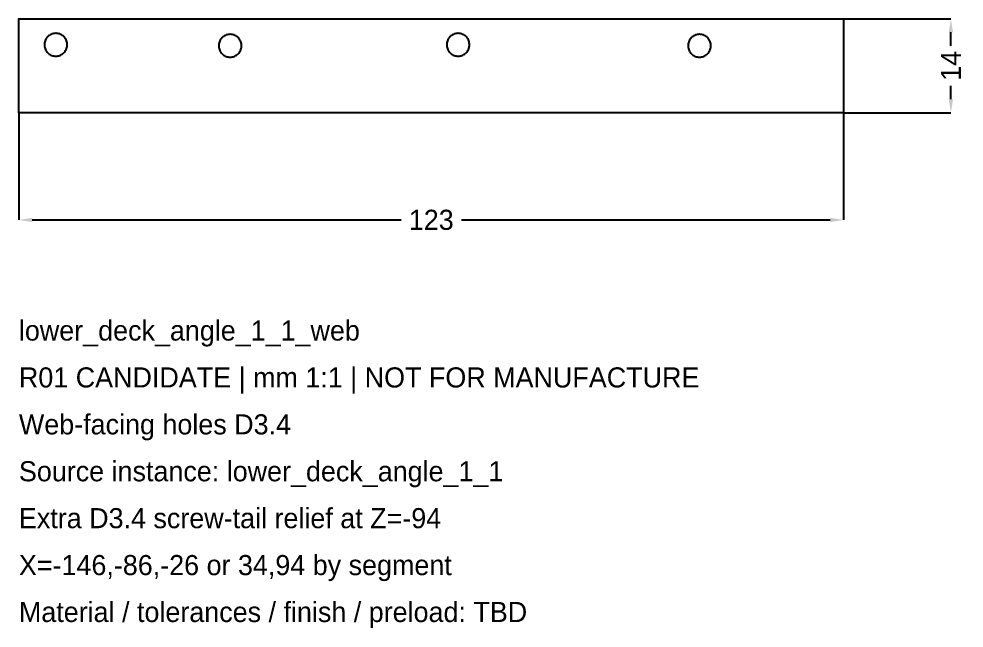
# Model space of a CAD drawing. Header units: millimetres. Extents: x 0 to 1322, y -1284 to 196.
# Drawn here: x 480 to 621, y -476.9 to -386 of the extents above; entities that cross this region are included whole.
import ezdxf

# ---------------------------------------------------------------- set-up
doc = ezdxf.new("R2010")
doc.units = ezdxf.units.MM
for name, color, linetype in [('REFERENCE_DIMENSIONS', 2, 'Continuous'), ('REFERENCE_GEOMETRY', 7, 'Continuous'), ('REFERENCE_NOTES', 3, 'Continuous')]:
    doc.layers.add(name, color=color, linetype=linetype)
doc.dimstyles.get("Standard").update_dxf_attribs({"dimtxt": 2.5, "dimasz": 2.5, "dimexe": 1.25, "dimexo": 0.625, "dimtad": 1, "dimcen": 2.5, "dimazin": 3, "dimtfac": 1, "dimtmove": 0, "dimatfit": 3})

# ---------------------------------------------------------------- blocks, each defined once
blk = doc.blocks.new('_CLOSEDFILLED')
at = {"color": 0, "linetype": 'BYBLOCK'}
blk.add_solid([(-1, 0.164), (0, 0), (-1, -0.164)], dxfattribs=at)
blk = doc.blocks.new('*D9')
for p, q in [((480, -400), (480, -416)), ((603, -400), (603, -416)), ((482, -416), (537, -416)), ((546, -416), (601, -416))]:
    blk.add_line(p, q)
at = {"layer": 'Defpoints'}
for p in [(480, -400), (603, -400), (480, -416)]:
    blk.add_point(p, dxfattribs=at)
at = {"layer": 'REFERENCE_DIMENSIONS', "xscale": 2, "yscale": 2, "rotation": 180}
blk.add_blockref('_CLOSEDFILLED', (480, -416), dxfattribs=at)
at = {"layer": 'REFERENCE_DIMENSIONS', "xscale": 2, "yscale": 2}
blk.add_blockref('_CLOSEDFILLED', (603, -416), dxfattribs=at)
at = {"layer": 'REFERENCE_DIMENSIONS', "insert": (541.5, -416), "char_height": 3, "attachment_point": 5}
blk.add_mtext('123', dxfattribs=at)
blk = doc.blocks.new('*D10')
for p, q in [((603, -386), (619, -386)), ((619, -390), (619, -388)), ((619, -398), (619, -396)), ((603, -400), (619, -400))]:
    blk.add_line(p, q)
at = {"layer": 'Defpoints'}
for p in [(603, -386), (603, -400), (619, -400)]:
    blk.add_point(p, dxfattribs=at)
at = {"layer": 'REFERENCE_DIMENSIONS', "xscale": 2, "yscale": 2}
for p, rotation in [((619, -386), 90), ((619, -400), 270)]:
    blk.add_blockref('_CLOSEDFILLED', p, dxfattribs=dict(at, rotation=rotation))
at = {"layer": 'REFERENCE_DIMENSIONS', "insert": (619, -393), "char_height": 3, "attachment_point": 5, "rotation": 90}
blk.add_mtext('14', dxfattribs=at)

msp = doc.modelspace()

# ---------------------------------------------------------------- linework, layer by layer
at = {"layer": 'REFERENCE_GEOMETRY'}
for points in [[(603, -400), (602.75, -400), (602.5, -400), (602.25, -400), (602, -400), (601.75, -400), (601.5, -400), (601.25, -400), (601, -400), (600.75, -400), (600.5, -400), (600.25, -400), (600, -400), (599.75, -400), (599.5, -400), (599.25, -400), (599, -400), (598.75, -400), (598.5, -400), (598.25, -400), (598, -400), (597.75, -400), (597.5, -400), (597.25, -400), (597, -400), (596.75, -400), (596.5, -400), (596.25, -400), (596, -400), (595.75, -400), (595.5, -400), (595.25, -400), (595, -400), (594.75, -400), (594.5, -400), (594.25, -400), (594, -400), (593.75, -400), (593.5, -400), (593.25, -400), (593, -400), (592.75, -400), (592.5, -400), (592.25, -400), (592, -400), (591.75, -400), (591.5, -400), (591.25, -400), (591, -400), (590.75, -400), (590.5, -400), (590.25, -400), (590, -400), (589.75, -400), (589.5, -400), (589.25, -400), (589, -400), (588.75, -400), (588.5, -400), (588.25, -400), (588, -400), (587.75, -400), (587.5, -400), (587.25, -400), (587, -400), (586.75, -400), (586.5, -400), (586.25, -400), (586, -400), (585.75, -400), (585.5, -400), (585.25, -400), (585, -400), (584.75, -400), (584.5, -400), (584.25, -400), (584, -400), (583.75, -400), (583.5, -400), (583.25, -400), (583, -400), (582.75, -400), (582.5, -400), (582.25, -400), (582, -400), (581.75, -400), (581.5, -400), (581.25, -400), (581, -400), (580.75, -400), (580.5, -400), (580.25, -400), (580, -400), (579.75, -400), (579.5, -400), (579.25, -400), (579, -400), (578.75, -400), (578.5, -400), (578.25, -400), (578, -400), (577.75, -400), (577.5, -400), (577.25, -400), (577, -400), (576.75, -400), (576.5, -400), (576.25, -400), (576, -400), (575.75, -400), (575.5, -400), (575.25, -400), (575, -400), (574.75, -400), (574.5, -400), (574.25, -400), (574, -400), (573.75, -400), (573.5, -400), (573.25, -400), (573, -400), (572.75, -400), (572.5, -400), (572.25, -400), (572, -400), (571.75, -400), (571.5, -400), (571.25, -400), (571, -400), (570.75, -400), (570.5, -400), (570.25, -400), (570, -400), (569.75, -400), (569.5, -400), (569.25, -400), (569, -400), (568.75, -400), (568.5, -400), (568.25, -400), (568, -400), (567.75, -400), (567.5, -400), (567.25, -400), (567, -400), (566.75, -400), (566.5, -400), (566.25, -400), (566, -400), (565.75, -400), (565.5, -400), (565.25, -400), (565, -400), (564.75, -400), (564.5, -400), (564.25, -400), (564, -400), (563.75, -400), (563.5, -400), (563.25, -400), (563, -400), (562.75, -400), (562.5, -400), (562.25, -400), (562, -400), (561.75, -400), (561.5, -400), (561.25, -400), (561, -400), (560.75, -400), (560.5, -400), (560.25, -400), (560, -400), (559.75, -400), (559.5, -400), (559.25, -400), (559, -400), (558.75, -400), (558.5, -400), (558.25, -400), (558, -400), (557.75, -400), (557.5, -400), (557.25, -400), (557, -400), (556.75, -400), (556.5, -400), (556.25, -400), (556, -400), (555.75, -400), (555.5, -400), (555.25, -400), (555, -400), (554.75, -400), (554.5, -400), (554.25, -400), (554, -400), (553.75, -400), (553.5, -400), (553.25, -400), (553, -400), (552.75, -400), (552.5, -400), (552.25, -400), (552, -400), (551.75, -400), (551.5, -400), (551.25, -400), (551, -400), (550.75, -400), (550.5, -400), (550.25, -400), (550, -400), (549.75, -400), (549.5, -400), (549.25, -400), (549, -400), (548.75, -400), (548.5, -400), (548.25, -400), (548, -400), (547.75, -400), (547.5, -400), (547.25, -400), (547, -400), (546.75, -400), (546.5, -400), (546.25, -400), (546, -400), (545.75, -400), (545.5, -400), (545.25, -400), (545, -400), (544.75, -400), (544.5, -400), (544.25, -400), (544, -400), (543.75, -400), (543.5, -400), (543.25, -400), (543, -400), (542.75, -400), (542.5, -400), (542.25, -400), (542, -400), (541.75, -400), (541.5, -400), (541.25, -400), (541, -400), (540.75, -400), (540.5, -400), (540.25, -400), (540, -400), (539.75, -400), (539.5, -400), (539.25, -400), (539, -400), (538.75, -400), (538.5, -400), (538.25, -400), (538, -400), (537.75, -400), (537.5, -400), (537.25, -400), (537, -400), (536.75, -400), (536.5, -400), (536.25, -400), (536, -400), (535.75, -400), (535.5, -400), (535.25, -400), (535, -400), (534.75, -400), (534.5, -400), (534.25, -400), (534, -400), (533.75, -400), (533.5, -400), (533.25, -400), (533, -400), (532.75, -400), (532.5, -400), (532.25, -400), (532, -400), (531.75, -400), (531.5, -400), (531.25, -400), (531, -400), (530.75, -400), (530.5, -400), (530.25, -400), (530, -400), (529.75, -400), (529.5, -400), (529.25, -400), (529, -400), (528.75, -400), (528.5, -400), (528.25, -400), (528, -400), (527.75, -400), (527.5, -400), (527.25, -400), (527, -400), (526.75, -400), (526.5, -400), (526.25, -400), (526, -400), (525.75, -400), (525.5, -400), (525.25, -400), (525, -400), (524.75, -400), (524.5, -400), (524.25, -400), (524, -400), (523.75, -400), (523.5, -400), (523.25, -400), (523, -400), (522.75, -400), (522.5, -400), (522.25, -400), (522, -400), (521.75, -400), (521.5, -400), (521.25, -400), (521, -400), (520.75, -400), (520.5, -400), (520.25, -400), (520, -400), (519.75, -400), (519.5, -400), (519.25, -400), (519, -400), (518.75, -400), (518.5, -400), (518.25, -400), (518, -400), (517.75, -400), (517.5, -400), (517.25, -400), (517, -400), (516.75, -400), (516.5, -400), (516.25, -400), (516, -400), (515.75, -400), (515.5, -400), (515.25, -400), (515, -400), (514.75, -400), (514.5, -400), (514.25, -400), (514, -400), (513.75, -400), (513.5, -400), (513.25, -400), (513, -400), (512.75, -400), (512.5, -400), (512.25, -400), (512, -400), (511.75, -400), (511.5, -400), (511.25, -400), (511, -400), (510.75, -400), (510.5, -400), (510.25, -400), (510, -400), (509.75, -400), (509.5, -400), (509.25, -400), (509, -400), (508.75, -400), (508.5, -400), (508.25, -400), (508, -400), (507.75, -400), (507.5, -400), (507.25, -400), (507, -400), (506.75, -400), (506.5, -400), (506.25, -400), (506, -400), (505.75, -400), (505.5, -400), (505.25, -400), (505, -400), (504.75, -400), (504.5, -400), (504.25, -400), (504, -400), (503.75, -400), (503.5, -400), (503.25, -400), (503, -400), (502.75, -400), (502.5, -400), (502.25, -400), (502, -400), (501.75, -400), (501.5, -400), (501.25, -400), (501, -400), (500.75, -400), (500.5, -400), (500.25, -400), (500, -400), (499.75, -400), (499.5, -400), (499.25, -400), (499, -400), (498.75, -400), (498.5, -400), (498.25, -400), (498, -400), (497.75, -400), (497.5, -400), (497.25, -400), (497, -400), (496.75, -400), (496.5, -400), (496.25, -400), (496, -400), (495.75, -400), (495.5, -400), (495.25, -400), (495, -400), (494.75, -400), (494.5, -400), (494.25, -400), (494, -400), (493.75, -400), (493.5, -400), (493.25, -400), (493, -400), (492.75, -400), (492.5, -400), (492.25, -400), (492, -400), (491.75, -400), (491.5, -400), (491.25, -400), (491, -400), (490.75, -400), (490.5, -400), (490.25, -400), (490, -400), (489.75, -400), (489.5, -400), (489.25, -400), (489, -400), (488.75, -400), (488.5, -400), (488.25, -400), (488, -400), (487.75, -400), (487.5, -400), (487.25, -400), (487, -400), (486.75, -400), (486.5, -400), (486.25, -400), (486, -400), (485.75, -400), (485.5, -400), (485.25, -400), (485, -400), (484.75, -400), (484.5, -400), (484.25, -400), (484, -400), (483.75, -400), (483.5, -400), (483.25, -400), (483, -400), (482.75, -400), (482.5, -400), (482.25, -400), (482, -400), (481.75, -400), (481.5, -400), (481.25, -400), (481, -400), (480.75, -400), (480.5, -400), (480.25, -400), (480, -400), (480, -399.75), (480, -399.5), (480, -399.25), (480, -399), (480, -398.75), (480, -398.5), (480, -398.25), (480, -398), (480, -397.75), (480, -397.5), (480, -397.25), (480, -397), (480, -396.75), (480, -396.5), (480, -396.25), (480, -396), (480, -395.75), (480, -395.5), (480, -395.25), (480, -395), (480, -394.75), (480, -394.5), (480, -394.25), (480, -394), (480, -393.75), (480, -393.5), (480, -393.25), (480, -393), (480, -392.75), (480, -392.5), (480, -392.25), (480, -392), (480, -391.75), (480, -391.5), (480, -391.25), (480, -391), (480, -390.75), (480, -390.5), (480, -390.25), (480, -390), (480, -389.75), (480, -389.5), (480, -389.25), (480, -389), (480, -388.75), (480, -388.5), (480, -388.25), (480, -388), (480, -387.75), (480, -387.5), (480, -387.25), (480, -387), (480, -386.75), (480, -386.5), (480, -386.25), (480, -386), (480.25, -386), (480.5, -386), (480.75, -386), (481, -386), (481.25, -386), (481.5, -386), (481.75, -386), (482, -386), (482.25, -386), (482.5, -386), (482.75, -386), (483, -386), (483.25, -386), (483.5, -386), (483.75, -386), (484, -386), (484.25, -386), (484.5, -386), (484.75, -386), (485, -386), (485.25, -386), (485.5, -386), (485.75, -386), (486, -386), (486.25, -386), (486.5, -386), (486.75, -386), (487, -386), (487.25, -386), (487.5, -386), (487.75, -386), (488, -386), (488.25, -386), (488.5, -386), (488.75, -386), (489, -386), (489.25, -386), (489.5, -386), (489.75, -386), (490, -386), (490.25, -386), (490.5, -386), (490.75, -386), (491, -386), (491.25, -386), (491.5, -386), (491.75, -386), (492, -386), (492.25, -386), (492.5, -386), (492.75, -386), (493, -386), (493.25, -386), (493.5, -386), (493.75, -386), (494, -386), (494.25, -386), (494.5, -386), (494.75, -386), (495, -386), (495.25, -386), (495.5, -386), (495.75, -386), (496, -386), (496.25, -386), (496.5, -386), (496.75, -386), (497, -386), (497.25, -386), (497.5, -386), (497.75, -386), (498, -386), (498.25, -386), (498.5, -386), (498.75, -386), (499, -386), (499.25, -386), (499.5, -386), (499.75, -386), (500, -386), (500.25, -386), (500.5, -386), (500.75, -386), (501, -386), (501.25, -386), (501.5, -386), (501.75, -386), (502, -386), (502.25, -386), (502.5, -386), (502.75, -386), (503, -386), (503.25, -386), (503.5, -386), (503.75, -386), (504, -386), (504.25, -386), (504.5, -386), (504.75, -386), (505, -386), (505.25, -386), (505.5, -386), (505.75, -386), (506, -386), (506.25, -386), (506.5, -386), (506.75, -386), (507, -386), (507.25, -386), (507.5, -386), (507.75, -386), (508, -386), (508.25, -386), (508.5, -386), (508.75, -386), (509, -386), (509.25, -386), (509.5, -386), (509.75, -386), (510, -386), (510.25, -386), (510.5, -386), (510.75, -386), (511, -386), (511.25, -386), (511.5, -386), (511.75, -386), (512, -386), (512.25, -386), (512.5, -386), (512.75, -386), (513, -386), (513.25, -386), (513.5, -386), (513.75, -386), (514, -386), (514.25, -386), (514.5, -386), (514.75, -386), (515, -386), (515.25, -386), (515.5, -386), (515.75, -386), (516, -386), (516.25, -386), (516.5, -386), (516.75, -386), (517, -386), (517.25, -386), (517.5, -386), (517.75, -386), (518, -386), (518.25, -386), (518.5, -386), (518.75, -386), (519, -386), (519.25, -386), (519.5, -386), (519.75, -386), (520, -386), (520.25, -386), (520.5, -386), (520.75, -386), (521, -386), (521.25, -386), (521.5, -386), (521.75, -386), (522, -386), (522.25, -386), (522.5, -386), (522.75, -386), (523, -386), (523.25, -386), (523.5, -386), (523.75, -386), (524, -386), (524.25, -386), (524.5, -386), (524.75, -386), (525, -386), (525.25, -386), (525.5, -386), (525.75, -386), (526, -386), (526.25, -386), (526.5, -386), (526.75, -386), (527, -386), (527.25, -386), (527.5, -386), (527.75, -386), (528, -386), (528.25, -386), (528.5, -386), (528.75, -386), (529, -386), (529.25, -386), (529.5, -386), (529.75, -386), (530, -386), (530.25, -386), (530.5, -386), (530.75, -386), (531, -386), (531.25, -386), (531.5, -386), (531.75, -386), (532, -386), (532.25, -386), (532.5, -386), (532.75, -386), (533, -386), (533.25, -386), (533.5, -386), (533.75, -386), (534, -386), (534.25, -386), (534.5, -386), (534.75, -386), (535, -386), (535.25, -386), (535.5, -386), (535.75, -386), (536, -386), (536.25, -386), (536.5, -386), (536.75, -386), (537, -386), (537.25, -386), (537.5, -386), (537.75, -386), (538, -386), (538.25, -386), (538.5, -386), (538.75, -386), (539, -386), (539.25, -386), (539.5, -386), (539.75, -386), (540, -386), (540.25, -386), (540.5, -386), (540.75, -386), (541, -386), (541.25, -386), (541.5, -386), (541.75, -386), (542, -386), (542.25, -386), (542.5, -386), (542.75, -386), (543, -386), (543.25, -386), (543.5, -386), (543.75, -386), (544, -386), (544.25, -386), (544.5, -386), (544.75, -386), (545, -386), (545.25, -386), (545.5, -386), (545.75, -386), (546, -386), (546.25, -386), (546.5, -386), (546.75, -386), (547, -386), (547.25, -386), (547.5, -386), (547.75, -386), (548, -386), (548.25, -386), (548.5, -386), (548.75, -386), (549, -386), (549.25, -386), (549.5, -386), (549.75, -386), (550, -386), (550.25, -386), (550.5, -386), (550.75, -386), (551, -386), (551.25, -386), (551.5, -386), (551.75, -386), (552, -386), (552.25, -386), (552.5, -386), (552.75, -386), (553, -386), (553.25, -386), (553.5, -386), (553.75, -386), (554, -386), (554.25, -386), (554.5, -386), (554.75, -386), (555, -386), (555.25, -386), (555.5, -386), (555.75, -386), (556, -386), (556.25, -386), (556.5, -386), (556.75, -386), (557, -386), (557.25, -386), (557.5, -386), (557.75, -386), (558, -386), (558.25, -386), (558.5, -386), (558.75, -386), (559, -386), (559.25, -386), (559.5, -386), (559.75, -386), (560, -386), (560.25, -386), (560.5, -386), (560.75, -386), (561, -386), (561.25, -386), (561.5, -386), (561.75, -386), (562, -386), (562.25, -386), (562.5, -386), (562.75, -386), (563, -386), (563.25, -386), (563.5, -386), (563.75, -386), (564, -386), (564.25, -386), (564.5, -386), (564.75, -386), (565, -386), (565.25, -386), (565.5, -386), (565.75, -386), (566, -386), (566.25, -386), (566.5, -386), (566.75, -386), (567, -386), (567.25, -386), (567.5, -386), (567.75, -386), (568, -386), (568.25, -386), (568.5, -386), (568.75, -386), (569, -386), (569.25, -386), (569.5, -386), (569.75, -386), (570, -386), (570.25, -386), (570.5, -386), (570.75, -386), (571, -386), (571.25, -386), (571.5, -386), (571.75, -386), (572, -386), (572.25, -386), (572.5, -386), (572.75, -386), (573, -386), (573.25, -386), (573.5, -386), (573.75, -386), (574, -386), (574.25, -386), (574.5, -386), (574.75, -386), (575, -386), (575.25, -386), (575.5, -386), (575.75, -386), (576, -386), (576.25, -386), (576.5, -386), (576.75, -386), (577, -386), (577.25, -386), (577.5, -386), (577.75, -386), (578, -386), (578.25, -386), (578.5, -386), (578.75, -386), (579, -386), (579.25, -386), (579.5, -386), (579.75, -386), (580, -386), (580.25, -386), (580.5, -386), (580.75, -386), (581, -386), (581.25, -386), (581.5, -386), (581.75, -386), (582, -386), (582.25, -386), (582.5, -386), (582.75, -386), (583, -386), (583.25, -386), (583.5, -386), (583.75, -386), (584, -386), (584.25, -386), (584.5, -386), (584.75, -386), (585, -386), (585.25, -386), (585.5, -386), (585.75, -386), (586, -386), (586.25, -386), (586.5, -386), (586.75, -386), (587, -386), (587.25, -386), (587.5, -386), (587.75, -386), (588, -386), (588.25, -386), (588.5, -386), (588.75, -386), (589, -386), (589.25, -386), (589.5, -386), (589.75, -386), (590, -386), (590.25, -386), (590.5, -386), (590.75, -386), (591, -386), (591.25, -386), (591.5, -386), (591.75, -386), (592, -386), (592.25, -386), (592.5, -386), (592.75, -386), (593, -386), (593.25, -386), (593.5, -386), (593.75, -386), (594, -386), (594.25, -386), (594.5, -386), (594.75, -386), (595, -386), (595.25, -386), (595.5, -386), (595.75, -386), (596, -386), (596.25, -386), (596.5, -386), (596.75, -386), (597, -386), (597.25, -386), (597.5, -386), (597.75, -386), (598, -386), (598.25, -386), (598.5, -386), (598.75, -386), (599, -386), (599.25, -386), (599.5, -386), (599.75, -386), (600, -386), (600.25, -386), (600.5, -386), (600.75, -386), (601, -386), (601.25, -386), (601.5, -386), (601.75, -386), (602, -386), (602.25, -386), (602.5, -386), (602.75, -386), (603, -386), (603, -386.25), (603, -386.5), (603, -386.75), (603, -387), (603, -387.25), (603, -387.5), (603, -387.75), (603, -388), (603, -388.25), (603, -388.5), (603, -388.75), (603, -389), (603, -389.25), (603, -389.5), (603, -389.75), (603, -390), (603, -390.25), (603, -390.5), (603, -390.75), (603, -391), (603, -391.25), (603, -391.5), (603, -391.75), (603, -392), (603, -392.25), (603, -392.5), (603, -392.75), (603, -393), (603, -393.25), (603, -393.5), (603, -393.75), (603, -394), (603, -394.25), (603, -394.5), (603, -394.75), (603, -395), (603, -395.25), (603, -395.5), (603, -395.75), (603, -396), (603, -396.25), (603, -396.5), (603, -396.75), (603, -397), (603, -397.25), (603, -397.5), (603, -397.75), (603, -398), (603, -398.25), (603, -398.5), (603, -398.75), (603, -399), (603, -399.25), (603, -399.5), (603, -399.75)], [(487.2, -389.85), (487.1935, -389.7018), (487.1742, -389.5548), (487.1421, -389.41), (487.0975, -389.2686), (487.0407, -389.1315), (486.9722, -389), (486.8926, -388.8749), (486.8023, -388.7573), (486.7021, -388.6479), (486.5927, -388.5477), (486.4751, -388.4574), (486.35, -388.3778), (486.2185, -388.3093), (486.0814, -388.2525), (485.94, -388.2079), (485.7952, -388.1758), (485.6482, -388.1565), (485.5, -388.15), (485.3518, -388.1565), (485.2048, -388.1758), (485.06, -388.2079), (484.9186, -388.2525), (484.7815, -388.3093), (484.65, -388.3778), (484.5249, -388.4574), (484.4073, -388.5477), (484.2979, -388.6479), (484.1977, -388.7573), (484.1074, -388.8749), (484.0278, -389), (483.9593, -389.1315), (483.9025, -389.2686), (483.8579, -389.41), (483.8258, -389.5548), (483.8065, -389.7018), (483.8, -389.85), (483.8065, -389.9982), (483.8258, -390.1452), (483.8579, -390.29), (483.9025, -390.4314), (483.9593, -390.5685), (484.0278, -390.7), (484.1074, -390.8251), (484.1977, -390.9427), (484.2979, -391.0521), (484.4073, -391.1523), (484.5249, -391.2426), (484.65, -391.3222), (484.7815, -391.3907), (484.9186, -391.4475), (485.06, -391.4921), (485.2048, -391.5242), (485.3518, -391.5435), (485.5, -391.55), (485.6482, -391.5435), (485.7952, -391.5242), (485.94, -391.4921), (486.0814, -391.4475), (486.2185, -391.3907), (486.35, -391.3222), (486.4751, -391.2426), (486.5927, -391.1523), (486.7021, -391.0521), (486.8023, -390.9427), (486.8926, -390.8251), (486.9722, -390.7), (487.0407, -390.5685), (487.0975, -390.4314), (487.1421, -390.29), (487.1742, -390.1452), (487.1935, -389.9982)], [(513.2, -390), (513.1935, -389.8518), (513.1742, -389.7048), (513.1421, -389.56), (513.0975, -389.4186), (513.0407, -389.2815), (512.9722, -389.15), (512.8926, -389.0249), (512.8023, -388.9073), (512.7021, -388.7979), (512.5927, -388.6977), (512.4751, -388.6074), (512.35, -388.5278), (512.2185, -388.4593), (512.0814, -388.4025), (511.94, -388.3579), (511.7952, -388.3258), (511.6482, -388.3065), (511.5, -388.3), (511.3518, -388.3065), (511.2048, -388.3258), (511.06, -388.3579), (510.9186, -388.4025), (510.7815, -388.4593), (510.65, -388.5278), (510.5249, -388.6074), (510.4073, -388.6977), (510.2979, -388.7979), (510.1977, -388.9073), (510.1074, -389.0249), (510.0278, -389.15), (509.9593, -389.2815), (509.9025, -389.4186), (509.8579, -389.56), (509.8258, -389.7048), (509.8065, -389.8518), (509.8, -390), (509.8065, -390.1482), (509.8258, -390.2952), (509.8579, -390.44), (509.9025, -390.5814), (509.9593, -390.7185), (510.0278, -390.85), (510.1074, -390.9751), (510.1977, -391.0927), (510.2979, -391.2021), (510.4073, -391.3023), (510.5249, -391.3926), (510.65, -391.4722), (510.7815, -391.5407), (510.9186, -391.5975), (511.06, -391.6421), (511.2048, -391.6742), (511.3518, -391.6935), (511.5, -391.7), (511.6482, -391.6935), (511.7952, -391.6742), (511.94, -391.6421), (512.0814, -391.5975), (512.2185, -391.5407), (512.35, -391.4722), (512.4751, -391.3926), (512.5927, -391.3023), (512.7021, -391.2021), (512.8023, -391.0927), (512.8926, -390.9751), (512.9722, -390.85), (513.0407, -390.7185), (513.0975, -390.5814), (513.1421, -390.44), (513.1742, -390.2952), (513.1935, -390.1482)], [(547.2, -389.85), (547.1935, -389.7018), (547.1742, -389.5548), (547.1421, -389.41), (547.0975, -389.2686), (547.0407, -389.1315), (546.9722, -389), (546.8926, -388.8749), (546.8023, -388.7573), (546.7021, -388.6479), (546.5927, -388.5477), (546.4751, -388.4574), (546.35, -388.3778), (546.2185, -388.3093), (546.0814, -388.2525), (545.94, -388.2079), (545.7952, -388.1758), (545.6482, -388.1565), (545.5, -388.15), (545.3518, -388.1565), (545.2048, -388.1758), (545.06, -388.2079), (544.9186, -388.2525), (544.7815, -388.3093), (544.65, -388.3778), (544.5249, -388.4574), (544.4073, -388.5477), (544.2979, -388.6479), (544.1977, -388.7573), (544.1074, -388.8749), (544.0278, -389), (543.9593, -389.1315), (543.9025, -389.2686), (543.8579, -389.41), (543.8258, -389.5548), (543.8065, -389.7018), (543.8, -389.85), (543.8065, -389.9982), (543.8258, -390.1452), (543.8579, -390.29), (543.9025, -390.4314), (543.9593, -390.5685), (544.0278, -390.7), (544.1074, -390.8251), (544.1977, -390.9427), (544.2979, -391.0521), (544.4073, -391.1523), (544.5249, -391.2426), (544.65, -391.3222), (544.7815, -391.3907), (544.9186, -391.4475), (545.06, -391.4921), (545.2048, -391.5242), (545.3518, -391.5435), (545.5, -391.55), (545.6482, -391.5435), (545.7952, -391.5242), (545.94, -391.4921), (546.0814, -391.4475), (546.2185, -391.3907), (546.35, -391.3222), (546.4751, -391.2426), (546.5927, -391.1523), (546.7021, -391.0521), (546.8023, -390.9427), (546.8926, -390.8251), (546.9722, -390.7), (547.0407, -390.5685), (547.0975, -390.4314), (547.1421, -390.29), (547.1742, -390.1452), (547.1935, -389.9982)], [(583.2, -390), (583.1935, -389.8518), (583.1742, -389.7048), (583.1421, -389.56), (583.0975, -389.4186), (583.0407, -389.2815), (582.9722, -389.15), (582.8926, -389.0249), (582.8023, -388.9073), (582.7021, -388.7979), (582.5927, -388.6977), (582.4751, -388.6074), (582.35, -388.5278), (582.2185, -388.4593), (582.0814, -388.4025), (581.94, -388.3579), (581.7952, -388.3258), (581.6482, -388.3065), (581.5, -388.3), (581.3518, -388.3065), (581.2048, -388.3258), (581.06, -388.3579), (580.9186, -388.4025), (580.7815, -388.4593), (580.65, -388.5278), (580.5249, -388.6074), (580.4073, -388.6977), (580.2979, -388.7979), (580.1977, -388.9073), (580.1074, -389.0249), (580.0278, -389.15), (579.9593, -389.2815), (579.9025, -389.4186), (579.8579, -389.56), (579.8258, -389.7048), (579.8065, -389.8518), (579.8, -390), (579.8065, -390.1482), (579.8258, -390.2952), (579.8579, -390.44), (579.9025, -390.5814), (579.9593, -390.7185), (580.0278, -390.85), (580.1074, -390.9751), (580.1977, -391.0927), (580.2979, -391.2021), (580.4073, -391.3023), (580.5249, -391.3926), (580.65, -391.4722), (580.7815, -391.5407), (580.9186, -391.5975), (581.06, -391.6421), (581.2048, -391.6742), (581.3518, -391.6935), (581.5, -391.7), (581.6482, -391.6935), (581.7952, -391.6742), (581.94, -391.6421), (582.0814, -391.5975), (582.2185, -391.5407), (582.35, -391.4722), (582.4751, -391.3926), (582.5927, -391.3023), (582.7021, -391.2021), (582.8023, -391.0927), (582.8926, -390.9751), (582.9722, -390.85), (583.0407, -390.7185), (583.0975, -390.5814), (583.1421, -390.44), (583.1742, -390.2952), (583.1935, -390.1482)]]:
    msp.add_lwpolyline(points, close=True, dxfattribs=at)

# ---------------------------------------------------------------- texts
at = {"layer": 'REFERENCE_NOTES'}
for s, p in [('lower_deck_angle_1_1_web', (480, -434)), ('R01 CANDIDATE | mm 1:1 | NOT FOR MANUFACTURE', (480, -441)), ('Web-facing holes D3.4', (480, -448)), ('Source instance: lower_deck_angle_1_1', (480, -455)), ('Extra D3.4 screw-tail relief at Z=-94', (480, -462)), ('X=-146,-86,-26 or 34,94 by segment', (480, -469)), ('Material / tolerances / finish / preload: TBD', (480, -476))]:
    msp.add_text(s, height=3, dxfattribs=at).set_placement(p)

# ---------------------------------------------------------------- dimensions: what is measured, and where the dimension line sits
at = {"layer": 'REFERENCE_DIMENSIONS'}
dim = msp.add_linear_dim(base=(619, -400), p1=(603, -400), p2=(603, -386), angle=90, dimstyle='Standard', override={"dimtxt": 3, "dimasz": 2, "dimdec": 3}, dxfattribs=at)
dim.commit()
dim.dimension.update_dxf_attribs({"geometry": '*D10', "text_midpoint": (619, -393)})
dim = msp.add_linear_dim(base=(480, -416), p1=(480, -400), p2=(603, -400), dimstyle='Standard', override={"dimtxt": 3, "dimasz": 2, "dimdec": 3}, dxfattribs=at)
dim.commit()
dim.dimension.update_dxf_attribs({"geometry": '*D9', "text_midpoint": (541.5, -416)})

doc.saveas('drawing.dxf')
